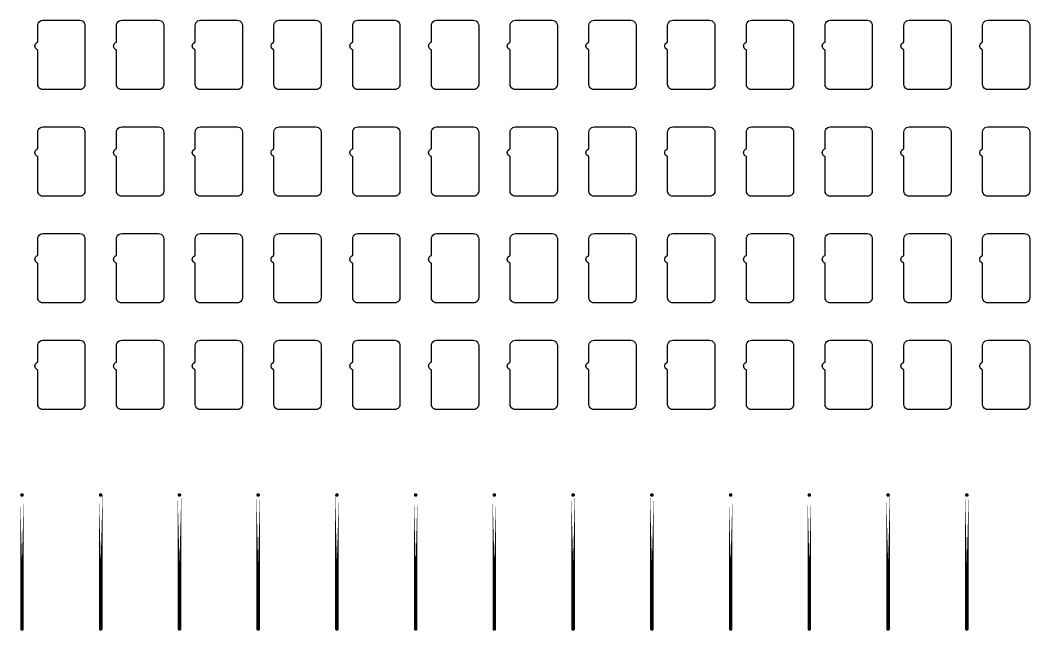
# Model space of a CAD drawing. Extents: x 11 to 212, y 11 to 212.
# Drawn here: x 121.75 to 144.38, y 46.96 to 60.63 of the extents above; entities that cross this region are included whole.
import ezdxf

# ---------------------------------------------------------------- set-up
doc = ezdxf.new("R2010")
doc.units = 0
doc.layers.get('0').update_dxf_attribs({"linetype": 'continuous'})
doc.layers.add('C2', color=7, linetype='continuous')

# ---------------------------------------------------------------- blocks, each defined once
blk = doc.blocks.new('cutlineendpoint')
at = {"const_width": 0.04}
blk.add_lwpolyline([(-0.02, 0, 1), (0.02, 0, 1)], format="xyb", close=True, dxfattribs=at)

msp = doc.modelspace()

# ---------------------------------------------------------------- linework, layer by layer
at = {"layer": 'C2'}
for points in [[(123.082, 60.629), (123.113, 60.625), (123.141, 60.614), (123.166, 60.595), (123.184, 60.571), (123.196, 60.542), (123.2, 60.512), (123.2, 59.194), (123.196, 59.164), (123.184, 59.135), (123.166, 59.111), (123.141, 59.092), (123.113, 59.08), (123.082, 59.076), (122.259, 59.076), (122.228, 59.08), (122.2, 59.092), (122.176, 59.111), (122.157, 59.135), (122.145, 59.164), (122.141, 59.194), (122.141, 59.967), (122.124, 59.971), (122.089, 60.006), (122.076, 60.053), (122.089, 60.1), (122.124, 60.134), (122.141, 60.139), (122.141, 60.512), (122.145, 60.542), (122.157, 60.571), (122.176, 60.595), (122.2, 60.614), (122.228, 60.625), (122.259, 60.629)], [(124.847, 60.629), (124.878, 60.625), (124.906, 60.614), (124.93, 60.595), (124.949, 60.571), (124.961, 60.542), (124.965, 60.512), (124.965, 59.194), (124.961, 59.164), (124.949, 59.135), (124.93, 59.111), (124.906, 59.092), (124.878, 59.08), (124.847, 59.076), (124.024, 59.076), (123.993, 59.08), (123.965, 59.092), (123.94, 59.111), (123.922, 59.135), (123.91, 59.164), (123.906, 59.194), (123.906, 59.967), (123.888, 59.971), (123.854, 60.006), (123.841, 60.053), (123.854, 60.1), (123.888, 60.134), (123.906, 60.139), (123.906, 60.512), (123.91, 60.542), (123.922, 60.571), (123.94, 60.595), (123.965, 60.614), (123.993, 60.625), (124.024, 60.629)], [(126.612, 60.629), (126.642, 60.625), (126.671, 60.614), (126.695, 60.595), (126.714, 60.571), (126.725, 60.542), (126.729, 60.512), (126.729, 59.194), (126.725, 59.164), (126.714, 59.135), (126.695, 59.111), (126.671, 59.092), (126.642, 59.08), (126.612, 59.076), (125.788, 59.076), (125.758, 59.08), (125.729, 59.092), (125.705, 59.111), (125.686, 59.135), (125.675, 59.164), (125.671, 59.194), (125.671, 59.967), (125.653, 59.971), (125.618, 60.006), (125.606, 60.053), (125.618, 60.1), (125.653, 60.134), (125.671, 60.139), (125.671, 60.512), (125.675, 60.542), (125.686, 60.571), (125.705, 60.595), (125.729, 60.614), (125.758, 60.625), (125.788, 60.629)], [(128.376, 60.629), (128.407, 60.625), (128.435, 60.614), (128.46, 60.595), (128.478, 60.571), (128.49, 60.542), (128.494, 60.512), (128.494, 59.194), (128.49, 59.164), (128.478, 59.135), (128.46, 59.111), (128.435, 59.092), (128.407, 59.08), (128.376, 59.076), (127.553, 59.076), (127.522, 59.08), (127.494, 59.092), (127.47, 59.111), (127.451, 59.135), (127.439, 59.164), (127.435, 59.194), (127.435, 59.967), (127.418, 59.971), (127.383, 60.006), (127.371, 60.053), (127.383, 60.1), (127.418, 60.134), (127.435, 60.139), (127.435, 60.512), (127.439, 60.542), (127.451, 60.571), (127.47, 60.595), (127.494, 60.614), (127.522, 60.625), (127.553, 60.629)], [(130.141, 60.629), (130.172, 60.625), (130.2, 60.614), (130.224, 60.595), (130.243, 60.571), (130.255, 60.542), (130.259, 60.512), (130.259, 59.194), (130.255, 59.164), (130.243, 59.135), (130.224, 59.111), (130.2, 59.092), (130.172, 59.08), (130.141, 59.076), (129.318, 59.076), (129.287, 59.08), (129.259, 59.092), (129.234, 59.111), (129.216, 59.135), (129.204, 59.164), (129.2, 59.194), (129.2, 59.967), (129.182, 59.971), (129.148, 60.006), (129.135, 60.053), (129.148, 60.1), (129.182, 60.134), (129.2, 60.139), (129.2, 60.512), (129.204, 60.542), (129.216, 60.571), (129.234, 60.595), (129.259, 60.614), (129.287, 60.625), (129.318, 60.629)], [(131.906, 60.629), (131.936, 60.625), (131.965, 60.614), (131.989, 60.595), (132.008, 60.571), (132.02, 60.542), (132.024, 60.512), (132.024, 59.194), (132.02, 59.164), (132.008, 59.135), (131.989, 59.111), (131.965, 59.092), (131.936, 59.08), (131.906, 59.076), (131.082, 59.076), (131.052, 59.08), (131.024, 59.092), (130.999, 59.111), (130.98, 59.135), (130.969, 59.164), (130.965, 59.194), (130.965, 59.967), (130.947, 59.971), (130.913, 60.006), (130.9, 60.053), (130.913, 60.1), (130.947, 60.134), (130.965, 60.139), (130.965, 60.512), (130.969, 60.542), (130.98, 60.571), (130.999, 60.595), (131.024, 60.614), (131.052, 60.625), (131.082, 60.629)], [(133.671, 60.629), (133.701, 60.625), (133.729, 60.614), (133.754, 60.595), (133.772, 60.571), (133.784, 60.542), (133.788, 60.512), (133.788, 59.194), (133.784, 59.164), (133.772, 59.135), (133.754, 59.111), (133.729, 59.092), (133.701, 59.08), (133.671, 59.076), (132.847, 59.076), (132.817, 59.08), (132.788, 59.092), (132.764, 59.111), (132.745, 59.135), (132.733, 59.164), (132.729, 59.194), (132.729, 59.967), (132.712, 59.971), (132.677, 60.006), (132.665, 60.053), (132.677, 60.1), (132.712, 60.134), (132.729, 60.139), (132.729, 60.512), (132.733, 60.542), (132.745, 60.571), (132.764, 60.595), (132.788, 60.614), (132.817, 60.625), (132.847, 60.629)], [(135.435, 60.629), (135.466, 60.625), (135.494, 60.614), (135.518, 60.595), (135.537, 60.571), (135.549, 60.542), (135.553, 60.512), (135.553, 59.194), (135.549, 59.164), (135.537, 59.135), (135.518, 59.111), (135.494, 59.092), (135.466, 59.08), (135.435, 59.076), (134.612, 59.076), (134.581, 59.08), (134.553, 59.092), (134.529, 59.111), (134.51, 59.135), (134.498, 59.164), (134.494, 59.194), (134.494, 59.967), (134.476, 59.971), (134.442, 60.006), (134.429, 60.053), (134.442, 60.1), (134.476, 60.134), (134.494, 60.139), (134.494, 60.512), (134.498, 60.542), (134.51, 60.571), (134.529, 60.595), (134.553, 60.614), (134.581, 60.625), (134.612, 60.629)], [(137.2, 60.629), (137.23, 60.625), (137.259, 60.614), (137.283, 60.595), (137.302, 60.571), (137.314, 60.542), (137.318, 60.512), (137.318, 59.194), (137.314, 59.164), (137.302, 59.135), (137.283, 59.111), (137.259, 59.092), (137.23, 59.08), (137.2, 59.076), (136.376, 59.076), (136.346, 59.08), (136.318, 59.092), (136.293, 59.111), (136.275, 59.135), (136.263, 59.164), (136.259, 59.194), (136.259, 59.967), (136.241, 59.971), (136.207, 60.006), (136.194, 60.053), (136.207, 60.1), (136.241, 60.134), (136.259, 60.139), (136.259, 60.512), (136.263, 60.542), (136.275, 60.571), (136.293, 60.595), (136.318, 60.614), (136.346, 60.625), (136.376, 60.629)], [(138.965, 60.629), (138.995, 60.625), (139.024, 60.614), (139.048, 60.595), (139.067, 60.571), (139.078, 60.542), (139.082, 60.512), (139.082, 59.194), (139.078, 59.164), (139.067, 59.135), (139.048, 59.111), (139.024, 59.092), (138.995, 59.08), (138.965, 59.076), (138.141, 59.076), (138.111, 59.08), (138.082, 59.092), (138.058, 59.111), (138.039, 59.135), (138.028, 59.164), (138.024, 59.194), (138.024, 59.967), (138.006, 59.971), (137.971, 60.006), (137.959, 60.053), (137.971, 60.1), (138.006, 60.134), (138.024, 60.139), (138.024, 60.512), (138.028, 60.542), (138.039, 60.571), (138.058, 60.595), (138.082, 60.614), (138.111, 60.625), (138.141, 60.629)], [(140.729, 60.629), (140.76, 60.625), (140.788, 60.614), (140.813, 60.595), (140.831, 60.571), (140.843, 60.542), (140.847, 60.512), (140.847, 59.194), (140.843, 59.164), (140.831, 59.135), (140.813, 59.111), (140.788, 59.092), (140.76, 59.08), (140.729, 59.076), (139.906, 59.076), (139.875, 59.08), (139.847, 59.092), (139.823, 59.111), (139.804, 59.135), (139.792, 59.164), (139.788, 59.194), (139.788, 59.967), (139.771, 59.971), (139.736, 60.006), (139.724, 60.053), (139.736, 60.1), (139.771, 60.134), (139.788, 60.139), (139.788, 60.512), (139.792, 60.542), (139.804, 60.571), (139.823, 60.595), (139.847, 60.614), (139.875, 60.625), (139.906, 60.629)], [(142.494, 60.629), (142.525, 60.625), (142.553, 60.614), (142.577, 60.595), (142.596, 60.571), (142.608, 60.542), (142.612, 60.512), (142.612, 59.194), (142.608, 59.164), (142.596, 59.135), (142.577, 59.111), (142.553, 59.092), (142.525, 59.08), (142.494, 59.076), (141.671, 59.076), (141.64, 59.08), (141.612, 59.092), (141.587, 59.111), (141.569, 59.135), (141.557, 59.164), (141.553, 59.194), (141.553, 59.967), (141.535, 59.971), (141.501, 60.006), (141.488, 60.053), (141.501, 60.1), (141.535, 60.134), (141.553, 60.139), (141.553, 60.512), (141.557, 60.542), (141.569, 60.571), (141.587, 60.595), (141.612, 60.614), (141.64, 60.625), (141.671, 60.629)], [(144.259, 60.629), (144.289, 60.625), (144.318, 60.614), (144.342, 60.595), (144.361, 60.571), (144.372, 60.542), (144.376, 60.512), (144.376, 59.194), (144.372, 59.164), (144.361, 59.135), (144.342, 59.111), (144.318, 59.092), (144.289, 59.08), (144.259, 59.076), (143.435, 59.076), (143.405, 59.08), (143.376, 59.092), (143.352, 59.111), (143.333, 59.135), (143.322, 59.164), (143.318, 59.194), (143.318, 59.967), (143.3, 59.971), (143.266, 60.006), (143.253, 60.053), (143.266, 60.1), (143.3, 60.134), (143.318, 60.139), (143.318, 60.512), (143.322, 60.542), (143.333, 60.571), (143.352, 60.595), (143.376, 60.614), (143.405, 60.625), (143.435, 60.629)], [(123.082, 58.241), (123.113, 58.237), (123.141, 58.225), (123.166, 58.207), (123.184, 58.182), (123.196, 58.154), (123.2, 58.124), (123.2, 56.806), (123.196, 56.775), (123.184, 56.747), (123.166, 56.723), (123.141, 56.704), (123.113, 56.692), (123.082, 56.688), (122.259, 56.688), (122.228, 56.692), (122.2, 56.704), (122.176, 56.723), (122.157, 56.747), (122.145, 56.775), (122.141, 56.806), (122.141, 57.578), (122.124, 57.583), (122.089, 57.618), (122.076, 57.665), (122.089, 57.712), (122.124, 57.746), (122.141, 57.751), (122.141, 58.124), (122.145, 58.154), (122.157, 58.182), (122.176, 58.207), (122.2, 58.225), (122.228, 58.237), (122.259, 58.241)], [(124.847, 58.241), (124.878, 58.237), (124.906, 58.225), (124.93, 58.207), (124.949, 58.182), (124.961, 58.154), (124.965, 58.124), (124.965, 56.806), (124.961, 56.775), (124.949, 56.747), (124.93, 56.723), (124.906, 56.704), (124.878, 56.692), (124.847, 56.688), (124.024, 56.688), (123.993, 56.692), (123.965, 56.704), (123.94, 56.723), (123.922, 56.747), (123.91, 56.775), (123.906, 56.806), (123.906, 57.578), (123.888, 57.583), (123.854, 57.618), (123.841, 57.665), (123.854, 57.712), (123.888, 57.746), (123.906, 57.751), (123.906, 58.124), (123.91, 58.154), (123.922, 58.182), (123.94, 58.207), (123.965, 58.225), (123.993, 58.237), (124.024, 58.241)], [(126.612, 58.241), (126.642, 58.237), (126.671, 58.225), (126.695, 58.207), (126.714, 58.182), (126.725, 58.154), (126.729, 58.124), (126.729, 56.806), (126.725, 56.775), (126.714, 56.747), (126.695, 56.723), (126.671, 56.704), (126.642, 56.692), (126.612, 56.688), (125.788, 56.688), (125.758, 56.692), (125.729, 56.704), (125.705, 56.723), (125.686, 56.747), (125.675, 56.775), (125.671, 56.806), (125.671, 57.578), (125.653, 57.583), (125.618, 57.618), (125.606, 57.665), (125.618, 57.712), (125.653, 57.746), (125.671, 57.751), (125.671, 58.124), (125.675, 58.154), (125.686, 58.182), (125.705, 58.207), (125.729, 58.225), (125.758, 58.237), (125.788, 58.241)], [(128.376, 58.241), (128.407, 58.237), (128.435, 58.225), (128.46, 58.207), (128.478, 58.182), (128.49, 58.154), (128.494, 58.124), (128.494, 56.806), (128.49, 56.775), (128.478, 56.747), (128.46, 56.723), (128.435, 56.704), (128.407, 56.692), (128.376, 56.688), (127.553, 56.688), (127.522, 56.692), (127.494, 56.704), (127.47, 56.723), (127.451, 56.747), (127.439, 56.775), (127.435, 56.806), (127.435, 57.578), (127.418, 57.583), (127.383, 57.618), (127.371, 57.665), (127.383, 57.712), (127.418, 57.746), (127.435, 57.751), (127.435, 58.124), (127.439, 58.154), (127.451, 58.182), (127.47, 58.207), (127.494, 58.225), (127.522, 58.237), (127.553, 58.241)], [(130.141, 58.241), (130.172, 58.237), (130.2, 58.225), (130.224, 58.207), (130.243, 58.182), (130.255, 58.154), (130.259, 58.124), (130.259, 56.806), (130.255, 56.775), (130.243, 56.747), (130.224, 56.723), (130.2, 56.704), (130.172, 56.692), (130.141, 56.688), (129.318, 56.688), (129.287, 56.692), (129.259, 56.704), (129.234, 56.723), (129.216, 56.747), (129.204, 56.775), (129.2, 56.806), (129.2, 57.578), (129.182, 57.583), (129.148, 57.618), (129.135, 57.665), (129.148, 57.712), (129.182, 57.746), (129.2, 57.751), (129.2, 58.124), (129.204, 58.154), (129.216, 58.182), (129.234, 58.207), (129.259, 58.225), (129.287, 58.237), (129.318, 58.241)], [(131.906, 58.241), (131.936, 58.237), (131.965, 58.225), (131.989, 58.207), (132.008, 58.182), (132.02, 58.154), (132.024, 58.124), (132.024, 56.806), (132.02, 56.775), (132.008, 56.747), (131.989, 56.723), (131.965, 56.704), (131.936, 56.692), (131.906, 56.688), (131.082, 56.688), (131.052, 56.692), (131.024, 56.704), (130.999, 56.723), (130.98, 56.747), (130.969, 56.775), (130.965, 56.806), (130.965, 57.578), (130.947, 57.583), (130.913, 57.618), (130.9, 57.665), (130.913, 57.712), (130.947, 57.746), (130.965, 57.751), (130.965, 58.124), (130.969, 58.154), (130.98, 58.182), (130.999, 58.207), (131.024, 58.225), (131.052, 58.237), (131.082, 58.241)], [(133.671, 58.241), (133.701, 58.237), (133.729, 58.225), (133.754, 58.207), (133.772, 58.182), (133.784, 58.154), (133.788, 58.124), (133.788, 56.806), (133.784, 56.775), (133.772, 56.747), (133.754, 56.723), (133.729, 56.704), (133.701, 56.692), (133.671, 56.688), (132.847, 56.688), (132.817, 56.692), (132.788, 56.704), (132.764, 56.723), (132.745, 56.747), (132.733, 56.775), (132.729, 56.806), (132.729, 57.578), (132.712, 57.583), (132.677, 57.618), (132.665, 57.665), (132.677, 57.712), (132.712, 57.746), (132.729, 57.751), (132.729, 58.124), (132.733, 58.154), (132.745, 58.182), (132.764, 58.207), (132.788, 58.225), (132.817, 58.237), (132.847, 58.241)], [(135.435, 58.241), (135.466, 58.237), (135.494, 58.225), (135.518, 58.207), (135.537, 58.182), (135.549, 58.154), (135.553, 58.124), (135.553, 56.806), (135.549, 56.775), (135.537, 56.747), (135.518, 56.723), (135.494, 56.704), (135.466, 56.692), (135.435, 56.688), (134.612, 56.688), (134.581, 56.692), (134.553, 56.704), (134.529, 56.723), (134.51, 56.747), (134.498, 56.775), (134.494, 56.806), (134.494, 57.578), (134.476, 57.583), (134.442, 57.618), (134.429, 57.665), (134.442, 57.712), (134.476, 57.746), (134.494, 57.751), (134.494, 58.124), (134.498, 58.154), (134.51, 58.182), (134.529, 58.207), (134.553, 58.225), (134.581, 58.237), (134.612, 58.241)], [(137.2, 58.241), (137.23, 58.237), (137.259, 58.225), (137.283, 58.207), (137.302, 58.182), (137.314, 58.154), (137.318, 58.124), (137.318, 56.806), (137.314, 56.775), (137.302, 56.747), (137.283, 56.723), (137.259, 56.704), (137.23, 56.692), (137.2, 56.688), (136.376, 56.688), (136.346, 56.692), (136.318, 56.704), (136.293, 56.723), (136.275, 56.747), (136.263, 56.775), (136.259, 56.806), (136.259, 57.578), (136.241, 57.583), (136.207, 57.618), (136.194, 57.665), (136.207, 57.712), (136.241, 57.746), (136.259, 57.751), (136.259, 58.124), (136.263, 58.154), (136.275, 58.182), (136.293, 58.207), (136.318, 58.225), (136.346, 58.237), (136.376, 58.241)], [(138.965, 58.241), (138.995, 58.237), (139.024, 58.225), (139.048, 58.207), (139.067, 58.182), (139.078, 58.154), (139.082, 58.124), (139.082, 56.806), (139.078, 56.775), (139.067, 56.747), (139.048, 56.723), (139.024, 56.704), (138.995, 56.692), (138.965, 56.688), (138.141, 56.688), (138.111, 56.692), (138.082, 56.704), (138.058, 56.723), (138.039, 56.747), (138.028, 56.775), (138.024, 56.806), (138.024, 57.578), (138.006, 57.583), (137.971, 57.618), (137.959, 57.665), (137.971, 57.712), (138.006, 57.746), (138.024, 57.751), (138.024, 58.124), (138.028, 58.154), (138.039, 58.182), (138.058, 58.207), (138.082, 58.225), (138.111, 58.237), (138.141, 58.241)], [(140.729, 58.241), (140.76, 58.237), (140.788, 58.225), (140.813, 58.207), (140.831, 58.182), (140.843, 58.154), (140.847, 58.124), (140.847, 56.806), (140.843, 56.775), (140.831, 56.747), (140.813, 56.723), (140.788, 56.704), (140.76, 56.692), (140.729, 56.688), (139.906, 56.688), (139.875, 56.692), (139.847, 56.704), (139.823, 56.723), (139.804, 56.747), (139.792, 56.775), (139.788, 56.806), (139.788, 57.578), (139.771, 57.583), (139.736, 57.618), (139.724, 57.665), (139.736, 57.712), (139.771, 57.746), (139.788, 57.751), (139.788, 58.124), (139.792, 58.154), (139.804, 58.182), (139.823, 58.207), (139.847, 58.225), (139.875, 58.237), (139.906, 58.241)], [(142.494, 58.241), (142.525, 58.237), (142.553, 58.225), (142.577, 58.207), (142.596, 58.182), (142.608, 58.154), (142.612, 58.124), (142.612, 56.806), (142.608, 56.775), (142.596, 56.747), (142.577, 56.723), (142.553, 56.704), (142.525, 56.692), (142.494, 56.688), (141.671, 56.688), (141.64, 56.692), (141.612, 56.704), (141.587, 56.723), (141.569, 56.747), (141.557, 56.775), (141.553, 56.806), (141.553, 57.578), (141.535, 57.583), (141.501, 57.618), (141.488, 57.665), (141.501, 57.712), (141.535, 57.746), (141.553, 57.751), (141.553, 58.124), (141.557, 58.154), (141.569, 58.182), (141.587, 58.207), (141.612, 58.225), (141.64, 58.237), (141.671, 58.241)], [(144.259, 58.241), (144.289, 58.237), (144.318, 58.225), (144.342, 58.207), (144.361, 58.182), (144.372, 58.154), (144.376, 58.124), (144.376, 56.806), (144.372, 56.775), (144.361, 56.747), (144.342, 56.723), (144.318, 56.704), (144.289, 56.692), (144.259, 56.688), (143.435, 56.688), (143.405, 56.692), (143.376, 56.704), (143.352, 56.723), (143.333, 56.747), (143.322, 56.775), (143.318, 56.806), (143.318, 57.578), (143.3, 57.583), (143.266, 57.618), (143.253, 57.665), (143.266, 57.712), (143.3, 57.746), (143.318, 57.751), (143.318, 58.124), (143.322, 58.154), (143.333, 58.182), (143.352, 58.207), (143.376, 58.225), (143.405, 58.237), (143.435, 58.241)], [(123.082, 55.853), (123.113, 55.849), (123.141, 55.837), (123.166, 55.818), (123.184, 55.794), (123.196, 55.766), (123.2, 55.735), (123.2, 54.418), (123.196, 54.387), (123.184, 54.359), (123.166, 54.334), (123.141, 54.316), (123.113, 54.304), (123.082, 54.3), (122.259, 54.3), (122.228, 54.304), (122.2, 54.316), (122.176, 54.334), (122.157, 54.359), (122.145, 54.387), (122.141, 54.418), (122.141, 55.19), (122.124, 55.195), (122.089, 55.229), (122.076, 55.276), (122.089, 55.324), (122.124, 55.358), (122.141, 55.363), (122.141, 55.735), (122.145, 55.766), (122.157, 55.794), (122.176, 55.818), (122.2, 55.837), (122.228, 55.849), (122.259, 55.853)], [(124.847, 55.853), (124.878, 55.849), (124.906, 55.837), (124.93, 55.818), (124.949, 55.794), (124.961, 55.766), (124.965, 55.735), (124.965, 54.418), (124.961, 54.387), (124.949, 54.359), (124.93, 54.334), (124.906, 54.316), (124.878, 54.304), (124.847, 54.3), (124.024, 54.3), (123.993, 54.304), (123.965, 54.316), (123.94, 54.334), (123.922, 54.359), (123.91, 54.387), (123.906, 54.418), (123.906, 55.19), (123.888, 55.195), (123.854, 55.229), (123.841, 55.276), (123.854, 55.324), (123.888, 55.358), (123.906, 55.363), (123.906, 55.735), (123.91, 55.766), (123.922, 55.794), (123.94, 55.818), (123.965, 55.837), (123.993, 55.849), (124.024, 55.853)], [(126.612, 55.853), (126.642, 55.849), (126.671, 55.837), (126.695, 55.818), (126.714, 55.794), (126.725, 55.766), (126.729, 55.735), (126.729, 54.418), (126.725, 54.387), (126.714, 54.359), (126.695, 54.334), (126.671, 54.316), (126.642, 54.304), (126.612, 54.3), (125.788, 54.3), (125.758, 54.304), (125.729, 54.316), (125.705, 54.334), (125.686, 54.359), (125.675, 54.387), (125.671, 54.418), (125.671, 55.19), (125.653, 55.195), (125.618, 55.229), (125.606, 55.276), (125.618, 55.324), (125.653, 55.358), (125.671, 55.363), (125.671, 55.735), (125.675, 55.766), (125.686, 55.794), (125.705, 55.818), (125.729, 55.837), (125.758, 55.849), (125.788, 55.853)], [(128.376, 55.853), (128.407, 55.849), (128.435, 55.837), (128.46, 55.818), (128.478, 55.794), (128.49, 55.766), (128.494, 55.735), (128.494, 54.418), (128.49, 54.387), (128.478, 54.359), (128.46, 54.334), (128.435, 54.316), (128.407, 54.304), (128.376, 54.3), (127.553, 54.3), (127.522, 54.304), (127.494, 54.316), (127.47, 54.334), (127.451, 54.359), (127.439, 54.387), (127.435, 54.418), (127.435, 55.19), (127.418, 55.195), (127.383, 55.229), (127.371, 55.276), (127.383, 55.324), (127.418, 55.358), (127.435, 55.363), (127.435, 55.735), (127.439, 55.766), (127.451, 55.794), (127.47, 55.818), (127.494, 55.837), (127.522, 55.849), (127.553, 55.853)], [(130.141, 55.853), (130.172, 55.849), (130.2, 55.837), (130.224, 55.818), (130.243, 55.794), (130.255, 55.766), (130.259, 55.735), (130.259, 54.418), (130.255, 54.387), (130.243, 54.359), (130.224, 54.334), (130.2, 54.316), (130.172, 54.304), (130.141, 54.3), (129.318, 54.3), (129.287, 54.304), (129.259, 54.316), (129.234, 54.334), (129.216, 54.359), (129.204, 54.387), (129.2, 54.418), (129.2, 55.19), (129.182, 55.195), (129.148, 55.229), (129.135, 55.276), (129.148, 55.324), (129.182, 55.358), (129.2, 55.363), (129.2, 55.735), (129.204, 55.766), (129.216, 55.794), (129.234, 55.818), (129.259, 55.837), (129.287, 55.849), (129.318, 55.853)], [(131.906, 55.853), (131.936, 55.849), (131.965, 55.837), (131.989, 55.818), (132.008, 55.794), (132.02, 55.766), (132.024, 55.735), (132.024, 54.418), (132.02, 54.387), (132.008, 54.359), (131.989, 54.334), (131.965, 54.316), (131.936, 54.304), (131.906, 54.3), (131.082, 54.3), (131.052, 54.304), (131.024, 54.316), (130.999, 54.334), (130.98, 54.359), (130.969, 54.387), (130.965, 54.418), (130.965, 55.19), (130.947, 55.195), (130.913, 55.229), (130.9, 55.276), (130.913, 55.324), (130.947, 55.358), (130.965, 55.363), (130.965, 55.735), (130.969, 55.766), (130.98, 55.794), (130.999, 55.818), (131.024, 55.837), (131.052, 55.849), (131.082, 55.853)], [(133.671, 55.853), (133.701, 55.849), (133.729, 55.837), (133.754, 55.818), (133.772, 55.794), (133.784, 55.766), (133.788, 55.735), (133.788, 54.418), (133.784, 54.387), (133.772, 54.359), (133.754, 54.334), (133.729, 54.316), (133.701, 54.304), (133.671, 54.3), (132.847, 54.3), (132.817, 54.304), (132.788, 54.316), (132.764, 54.334), (132.745, 54.359), (132.733, 54.387), (132.729, 54.418), (132.729, 55.19), (132.712, 55.195), (132.677, 55.229), (132.665, 55.276), (132.677, 55.324), (132.712, 55.358), (132.729, 55.363), (132.729, 55.735), (132.733, 55.766), (132.745, 55.794), (132.764, 55.818), (132.788, 55.837), (132.817, 55.849), (132.847, 55.853)], [(135.435, 55.853), (135.466, 55.849), (135.494, 55.837), (135.518, 55.818), (135.537, 55.794), (135.549, 55.766), (135.553, 55.735), (135.553, 54.418), (135.549, 54.387), (135.537, 54.359), (135.518, 54.334), (135.494, 54.316), (135.466, 54.304), (135.435, 54.3), (134.612, 54.3), (134.581, 54.304), (134.553, 54.316), (134.529, 54.334), (134.51, 54.359), (134.498, 54.387), (134.494, 54.418), (134.494, 55.19), (134.476, 55.195), (134.442, 55.229), (134.429, 55.276), (134.442, 55.324), (134.476, 55.358), (134.494, 55.363), (134.494, 55.735), (134.498, 55.766), (134.51, 55.794), (134.529, 55.818), (134.553, 55.837), (134.581, 55.849), (134.612, 55.853)], [(137.2, 55.853), (137.23, 55.849), (137.259, 55.837), (137.283, 55.818), (137.302, 55.794), (137.314, 55.766), (137.318, 55.735), (137.318, 54.418), (137.314, 54.387), (137.302, 54.359), (137.283, 54.334), (137.259, 54.316), (137.23, 54.304), (137.2, 54.3), (136.376, 54.3), (136.346, 54.304), (136.318, 54.316), (136.293, 54.334), (136.275, 54.359), (136.263, 54.387), (136.259, 54.418), (136.259, 55.19), (136.241, 55.195), (136.207, 55.229), (136.194, 55.276), (136.207, 55.324), (136.241, 55.358), (136.259, 55.363), (136.259, 55.735), (136.263, 55.766), (136.275, 55.794), (136.293, 55.818), (136.318, 55.837), (136.346, 55.849), (136.376, 55.853)], [(138.965, 55.853), (138.995, 55.849), (139.024, 55.837), (139.048, 55.818), (139.067, 55.794), (139.078, 55.766), (139.082, 55.735), (139.082, 54.418), (139.078, 54.387), (139.067, 54.359), (139.048, 54.334), (139.024, 54.316), (138.995, 54.304), (138.965, 54.3), (138.141, 54.3), (138.111, 54.304), (138.082, 54.316), (138.058, 54.334), (138.039, 54.359), (138.028, 54.387), (138.024, 54.418), (138.024, 55.19), (138.006, 55.195), (137.971, 55.229), (137.959, 55.276), (137.971, 55.324), (138.006, 55.358), (138.024, 55.363), (138.024, 55.735), (138.028, 55.766), (138.039, 55.794), (138.058, 55.818), (138.082, 55.837), (138.111, 55.849), (138.141, 55.853)], [(140.729, 55.853), (140.76, 55.849), (140.788, 55.837), (140.813, 55.818), (140.831, 55.794), (140.843, 55.766), (140.847, 55.735), (140.847, 54.418), (140.843, 54.387), (140.831, 54.359), (140.813, 54.334), (140.788, 54.316), (140.76, 54.304), (140.729, 54.3), (139.906, 54.3), (139.875, 54.304), (139.847, 54.316), (139.823, 54.334), (139.804, 54.359), (139.792, 54.387), (139.788, 54.418), (139.788, 55.19), (139.771, 55.195), (139.736, 55.229), (139.724, 55.276), (139.736, 55.324), (139.771, 55.358), (139.788, 55.363), (139.788, 55.735), (139.792, 55.766), (139.804, 55.794), (139.823, 55.818), (139.847, 55.837), (139.875, 55.849), (139.906, 55.853)], [(142.494, 55.853), (142.525, 55.849), (142.553, 55.837), (142.577, 55.818), (142.596, 55.794), (142.608, 55.766), (142.612, 55.735), (142.612, 54.418), (142.608, 54.387), (142.596, 54.359), (142.577, 54.334), (142.553, 54.316), (142.525, 54.304), (142.494, 54.3), (141.671, 54.3), (141.64, 54.304), (141.612, 54.316), (141.587, 54.334), (141.569, 54.359), (141.557, 54.387), (141.553, 54.418), (141.553, 55.19), (141.535, 55.195), (141.501, 55.229), (141.488, 55.276), (141.501, 55.324), (141.535, 55.358), (141.553, 55.363), (141.553, 55.735), (141.557, 55.766), (141.569, 55.794), (141.587, 55.818), (141.612, 55.837), (141.64, 55.849), (141.671, 55.853)], [(144.259, 55.853), (144.289, 55.849), (144.318, 55.837), (144.342, 55.818), (144.361, 55.794), (144.372, 55.766), (144.376, 55.735), (144.376, 54.418), (144.372, 54.387), (144.361, 54.359), (144.342, 54.334), (144.318, 54.316), (144.289, 54.304), (144.259, 54.3), (143.435, 54.3), (143.405, 54.304), (143.376, 54.316), (143.352, 54.334), (143.333, 54.359), (143.322, 54.387), (143.318, 54.418), (143.318, 55.19), (143.3, 55.195), (143.266, 55.229), (143.253, 55.276), (143.266, 55.324), (143.3, 55.358), (143.318, 55.363), (143.318, 55.735), (143.322, 55.766), (143.333, 55.794), (143.352, 55.818), (143.376, 55.837), (143.405, 55.849), (143.435, 55.853)], [(123.082, 53.465), (123.113, 53.461), (123.141, 53.449), (123.166, 53.43), (123.184, 53.406), (123.196, 53.378), (123.2, 53.347), (123.2, 52.029), (123.196, 51.999), (123.184, 51.971), (123.166, 51.946), (123.141, 51.928), (123.113, 51.916), (123.082, 51.912), (122.259, 51.912), (122.228, 51.916), (122.2, 51.928), (122.176, 51.946), (122.157, 51.971), (122.145, 51.999), (122.141, 52.029), (122.141, 52.802), (122.124, 52.807), (122.089, 52.841), (122.076, 52.888), (122.089, 52.935), (122.124, 52.97), (122.141, 52.974), (122.141, 53.347), (122.145, 53.378), (122.157, 53.406), (122.176, 53.43), (122.2, 53.449), (122.228, 53.461), (122.259, 53.465)], [(124.847, 53.465), (124.878, 53.461), (124.906, 53.449), (124.93, 53.43), (124.949, 53.406), (124.961, 53.378), (124.965, 53.347), (124.965, 52.029), (124.961, 51.999), (124.949, 51.971), (124.93, 51.946), (124.906, 51.928), (124.878, 51.916), (124.847, 51.912), (124.024, 51.912), (123.993, 51.916), (123.965, 51.928), (123.94, 51.946), (123.922, 51.971), (123.91, 51.999), (123.906, 52.029), (123.906, 52.802), (123.888, 52.807), (123.854, 52.841), (123.841, 52.888), (123.854, 52.935), (123.888, 52.97), (123.906, 52.974), (123.906, 53.347), (123.91, 53.378), (123.922, 53.406), (123.94, 53.43), (123.965, 53.449), (123.993, 53.461), (124.024, 53.465)], [(126.612, 53.465), (126.642, 53.461), (126.671, 53.449), (126.695, 53.43), (126.714, 53.406), (126.725, 53.378), (126.729, 53.347), (126.729, 52.029), (126.725, 51.999), (126.714, 51.971), (126.695, 51.946), (126.671, 51.928), (126.642, 51.916), (126.612, 51.912), (125.788, 51.912), (125.758, 51.916), (125.729, 51.928), (125.705, 51.946), (125.686, 51.971), (125.675, 51.999), (125.671, 52.029), (125.671, 52.802), (125.653, 52.807), (125.618, 52.841), (125.606, 52.888), (125.618, 52.935), (125.653, 52.97), (125.671, 52.974), (125.671, 53.347), (125.675, 53.378), (125.686, 53.406), (125.705, 53.43), (125.729, 53.449), (125.758, 53.461), (125.788, 53.465)], [(128.376, 53.465), (128.407, 53.461), (128.435, 53.449), (128.46, 53.43), (128.478, 53.406), (128.49, 53.378), (128.494, 53.347), (128.494, 52.029), (128.49, 51.999), (128.478, 51.971), (128.46, 51.946), (128.435, 51.928), (128.407, 51.916), (128.376, 51.912), (127.553, 51.912), (127.522, 51.916), (127.494, 51.928), (127.47, 51.946), (127.451, 51.971), (127.439, 51.999), (127.435, 52.029), (127.435, 52.802), (127.418, 52.807), (127.383, 52.841), (127.371, 52.888), (127.383, 52.935), (127.418, 52.97), (127.435, 52.974), (127.435, 53.347), (127.439, 53.378), (127.451, 53.406), (127.47, 53.43), (127.494, 53.449), (127.522, 53.461), (127.553, 53.465)], [(130.141, 53.465), (130.172, 53.461), (130.2, 53.449), (130.224, 53.43), (130.243, 53.406), (130.255, 53.378), (130.259, 53.347), (130.259, 52.029), (130.255, 51.999), (130.243, 51.971), (130.224, 51.946), (130.2, 51.928), (130.172, 51.916), (130.141, 51.912), (129.318, 51.912), (129.287, 51.916), (129.259, 51.928), (129.234, 51.946), (129.216, 51.971), (129.204, 51.999), (129.2, 52.029), (129.2, 52.802), (129.182, 52.807), (129.148, 52.841), (129.135, 52.888), (129.148, 52.935), (129.182, 52.97), (129.2, 52.974), (129.2, 53.347), (129.204, 53.378), (129.216, 53.406), (129.234, 53.43), (129.259, 53.449), (129.287, 53.461), (129.318, 53.465)], [(131.906, 53.465), (131.936, 53.461), (131.965, 53.449), (131.989, 53.43), (132.008, 53.406), (132.02, 53.378), (132.024, 53.347), (132.024, 52.029), (132.02, 51.999), (132.008, 51.971), (131.989, 51.946), (131.965, 51.928), (131.936, 51.916), (131.906, 51.912), (131.082, 51.912), (131.052, 51.916), (131.024, 51.928), (130.999, 51.946), (130.98, 51.971), (130.969, 51.999), (130.965, 52.029), (130.965, 52.802), (130.947, 52.807), (130.913, 52.841), (130.9, 52.888), (130.913, 52.935), (130.947, 52.97), (130.965, 52.974), (130.965, 53.347), (130.969, 53.378), (130.98, 53.406), (130.999, 53.43), (131.024, 53.449), (131.052, 53.461), (131.082, 53.465)], [(133.671, 53.465), (133.701, 53.461), (133.729, 53.449), (133.754, 53.43), (133.772, 53.406), (133.784, 53.378), (133.788, 53.347), (133.788, 52.029), (133.784, 51.999), (133.772, 51.971), (133.754, 51.946), (133.729, 51.928), (133.701, 51.916), (133.671, 51.912), (132.847, 51.912), (132.817, 51.916), (132.788, 51.928), (132.764, 51.946), (132.745, 51.971), (132.733, 51.999), (132.729, 52.029), (132.729, 52.802), (132.712, 52.807), (132.677, 52.841), (132.665, 52.888), (132.677, 52.935), (132.712, 52.97), (132.729, 52.974), (132.729, 53.347), (132.733, 53.378), (132.745, 53.406), (132.764, 53.43), (132.788, 53.449), (132.817, 53.461), (132.847, 53.465)], [(135.435, 53.465), (135.466, 53.461), (135.494, 53.449), (135.518, 53.43), (135.537, 53.406), (135.549, 53.378), (135.553, 53.347), (135.553, 52.029), (135.549, 51.999), (135.537, 51.971), (135.518, 51.946), (135.494, 51.928), (135.466, 51.916), (135.435, 51.912), (134.612, 51.912), (134.581, 51.916), (134.553, 51.928), (134.529, 51.946), (134.51, 51.971), (134.498, 51.999), (134.494, 52.029), (134.494, 52.802), (134.476, 52.807), (134.442, 52.841), (134.429, 52.888), (134.442, 52.935), (134.476, 52.97), (134.494, 52.974), (134.494, 53.347), (134.498, 53.378), (134.51, 53.406), (134.529, 53.43), (134.553, 53.449), (134.581, 53.461), (134.612, 53.465)], [(137.2, 53.465), (137.23, 53.461), (137.259, 53.449), (137.283, 53.43), (137.302, 53.406), (137.314, 53.378), (137.318, 53.347), (137.318, 52.029), (137.314, 51.999), (137.302, 51.971), (137.283, 51.946), (137.259, 51.928), (137.23, 51.916), (137.2, 51.912), (136.376, 51.912), (136.346, 51.916), (136.318, 51.928), (136.293, 51.946), (136.275, 51.971), (136.263, 51.999), (136.259, 52.029), (136.259, 52.802), (136.241, 52.807), (136.207, 52.841), (136.194, 52.888), (136.207, 52.935), (136.241, 52.97), (136.259, 52.974), (136.259, 53.347), (136.263, 53.378), (136.275, 53.406), (136.293, 53.43), (136.318, 53.449), (136.346, 53.461), (136.376, 53.465)], [(138.965, 53.465), (138.995, 53.461), (139.024, 53.449), (139.048, 53.43), (139.067, 53.406), (139.078, 53.378), (139.082, 53.347), (139.082, 52.029), (139.078, 51.999), (139.067, 51.971), (139.048, 51.946), (139.024, 51.928), (138.995, 51.916), (138.965, 51.912), (138.141, 51.912), (138.111, 51.916), (138.082, 51.928), (138.058, 51.946), (138.039, 51.971), (138.028, 51.999), (138.024, 52.029), (138.024, 52.802), (138.006, 52.807), (137.971, 52.841), (137.959, 52.888), (137.971, 52.935), (138.006, 52.97), (138.024, 52.974), (138.024, 53.347), (138.028, 53.378), (138.039, 53.406), (138.058, 53.43), (138.082, 53.449), (138.111, 53.461), (138.141, 53.465)], [(140.729, 53.465), (140.76, 53.461), (140.788, 53.449), (140.813, 53.43), (140.831, 53.406), (140.843, 53.378), (140.847, 53.347), (140.847, 52.029), (140.843, 51.999), (140.831, 51.971), (140.813, 51.946), (140.788, 51.928), (140.76, 51.916), (140.729, 51.912), (139.906, 51.912), (139.875, 51.916), (139.847, 51.928), (139.823, 51.946), (139.804, 51.971), (139.792, 51.999), (139.788, 52.029), (139.788, 52.802), (139.771, 52.807), (139.736, 52.841), (139.724, 52.888), (139.736, 52.935), (139.771, 52.97), (139.788, 52.974), (139.788, 53.347), (139.792, 53.378), (139.804, 53.406), (139.823, 53.43), (139.847, 53.449), (139.875, 53.461), (139.906, 53.465)], [(142.494, 53.465), (142.525, 53.461), (142.553, 53.449), (142.577, 53.43), (142.596, 53.406), (142.608, 53.378), (142.612, 53.347), (142.612, 52.029), (142.608, 51.999), (142.596, 51.971), (142.577, 51.946), (142.553, 51.928), (142.525, 51.916), (142.494, 51.912), (141.671, 51.912), (141.64, 51.916), (141.612, 51.928), (141.587, 51.946), (141.569, 51.971), (141.557, 51.999), (141.553, 52.029), (141.553, 52.802), (141.535, 52.807), (141.501, 52.841), (141.488, 52.888), (141.501, 52.935), (141.535, 52.97), (141.553, 52.974), (141.553, 53.347), (141.557, 53.378), (141.569, 53.406), (141.587, 53.43), (141.612, 53.449), (141.64, 53.461), (141.671, 53.465)], [(144.259, 53.465), (144.289, 53.461), (144.318, 53.449), (144.342, 53.43), (144.361, 53.406), (144.372, 53.378), (144.376, 53.347), (144.376, 52.029), (144.372, 51.999), (144.361, 51.971), (144.342, 51.946), (144.318, 51.928), (144.289, 51.916), (144.259, 51.912), (143.435, 51.912), (143.405, 51.916), (143.376, 51.928), (143.352, 51.946), (143.333, 51.971), (143.322, 51.999), (143.318, 52.029), (143.318, 52.802), (143.3, 52.807), (143.266, 52.841), (143.253, 52.888), (143.266, 52.935), (143.3, 52.97), (143.318, 52.974), (143.318, 53.347), (143.322, 53.378), (143.333, 53.406), (143.352, 53.43), (143.376, 53.449), (143.405, 53.461), (143.435, 53.465)]]:
    msp.add_lwpolyline(points, close=True, dxfattribs=at)
at = {"layer": 'C2', "const_width": 0.08}
for points in [[(121.788, 50), (121.788, 47)], [(123.553, 50), (123.553, 47)], [(125.318, 50), (125.318, 47)], [(127.082, 50), (127.082, 47)], [(128.847, 50), (128.847, 47)], [(130.612, 50), (130.612, 47)], [(132.376, 50), (132.376, 47)], [(134.141, 50), (134.141, 47)], [(135.906, 50), (135.906, 47)], [(137.671, 50), (137.671, 47)], [(139.435, 50), (139.435, 47)], [(141.2, 50), (141.2, 47)], [(142.965, 50), (142.965, 47)]]:
    msp.add_lwpolyline(points, close=True, dxfattribs=at)

# ---------------------------------------------------------------- block references
at = {"layer": 'C2'}
for p in [(121.788, 50), (123.553, 50), (125.318, 50), (127.082, 50), (128.847, 50), (130.612, 50), (132.376, 50), (134.141, 50), (135.906, 50), (137.671, 50), (139.435, 50), (141.2, 50), (142.965, 50), (121.788, 47), (123.553, 47), (125.318, 47), (127.082, 47), (128.847, 47), (130.612, 47), (132.376, 47), (134.141, 47), (135.906, 47), (137.671, 47), (139.435, 47), (141.2, 47), (142.965, 47)]:
    msp.add_blockref('cutlineendpoint', p, dxfattribs=at)

doc.saveas('drawing.dxf')
